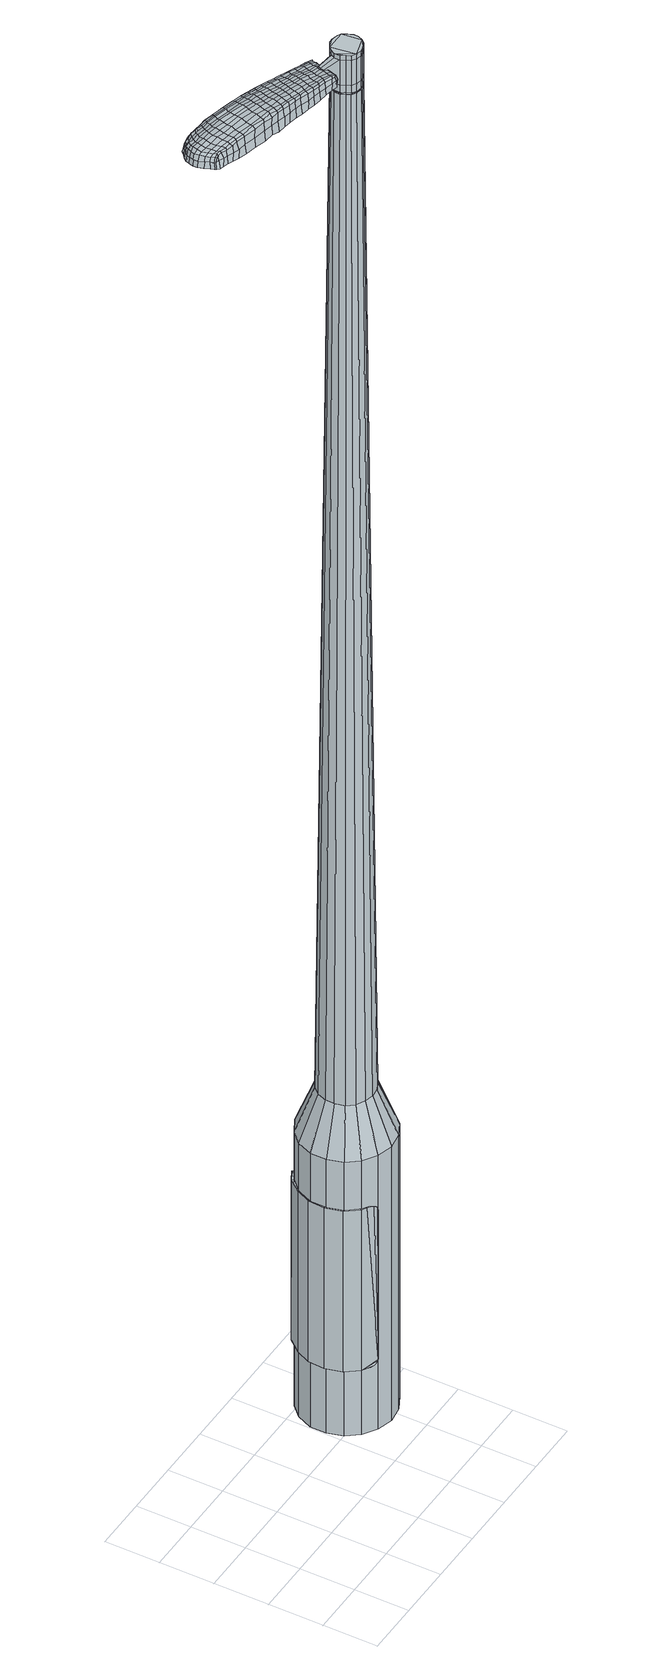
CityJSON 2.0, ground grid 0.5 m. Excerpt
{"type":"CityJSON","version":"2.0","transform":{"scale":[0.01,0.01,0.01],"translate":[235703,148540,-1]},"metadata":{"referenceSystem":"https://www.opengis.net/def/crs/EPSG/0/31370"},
"CityObjects":{
"object1":{"type":"GenericCityObject","attributes":{"cluster":136,"mean_distance_to_centroid":0.186,"new_centroid_x":235704.96,"new_centroid_y":148541.21,"mean_distance_to_camera":4.28,"H1":6399.83,"H2":6325.28,"Z_final":111.71,"cluster2":-1,"proj_x":235705.84,"proj_y":148537.34,"id_line":62573,"bearing_l":77.19,"distance":3.97,"orientation":"left","G_obj":167.19},"geometry":[{"type":"MultiSurface","lod":"2","boundaries":[[[0,1,2,3]],[[1,4,5,2]],[[4,6,7,5]],[[6,8,9,7]],[[8,10,11,9]],[[10,12,13,11]],[[12,14,15,13]],[[14,16,17,15]],[[16,18,19,17]],[[18,20,21,19]],[[20,22,23,21]],[[22,24,25,23]],[[24,26,27,25]],[[26,28,29,27]],[[28,30,31,29]],[[30,32,33,31]],[[32,34,35,33]],[[34,0,3,35]],[[36,37,38,39]],[[38,40,41,42]],[[41,43,42]],[[42,44,45,46]],[[45,47,46]],[[46,48,49,50]],[[49,51,50]],[[42,46,50,38]],[[50,52,39,38]],[[53,36,39]],[[2,5,7,35]],[[7,9,11,15]],[[11,13,15]],[[15,17,19,23]],[[19,21,23]],[[23,25,27,31]],[[27,29,31]],[[15,23,31,7]],[[31,33,35,7]],[[3,2,35]],[[1,0,54,55]],[[0,34,56,54]],[[34,32,57,56]],[[32,30,58,57]],[[30,28,59,58]],[[28,26,60,59]],[[26,24,61,60]],[[24,22,62,61]],[[22,20,63,62]],[[20,18,64,63]],[[18,16,65,64]],[[16,14,66,65]],[[14,12,67,66]],[[12,10,68,67]],[[10,8,69,68]],[[8,6,70,69]],[[6,4,71,70]],[[4,1,55,71]],[[55,54,72,73]],[[54,56,74,72]],[[56,57,75,74]],[[57,58,76,75]],[[58,59,77,76]],[[59,60,78,77]],[[60,61,79,78]],[[61,62,80,79]],[[62,63,81,80]],[[63,64,82,81]],[[64,65,83,82]],[[65,66,84,83]],[[66,67,85,84]],[[67,68,86,85]],[[68,69,87,86]],[[69,70,88,87]],[[70,71,89,88]],[[71,55,73,89]],[[90,91,92,93]],[[94,95,91,90]],[[75,96,95,94]],[[97,98,96,75]],[[99,100,98,97]],[[101,102,100,99]],[[79,103,102,101]],[[104,105,103,79]],[[106,107,105,104]],[[108,109,107,106]],[[110,111,109,108]],[[84,112,111,110]],[[113,114,112,84]],[[115,116,114,113]],[[87,117,116,115]],[[118,119,117,87]],[[120,121,119,118]],[[93,92,121,120]],[[122,123,124,125]],[[126,122,125,127]],[[128,126,127,129]],[[130,128,129,131]],[[132,130,131,133]],[[134,132,133,135]],[[136,134,135,137]],[[138,136,137,139]],[[140,138,139,141]],[[142,140,141,143]],[[144,142,143,145]],[[146,144,145,147]],[[148,146,147,149]],[[150,148,149,151]],[[152,150,151,153]],[[154,152,153,155]],[[73,72,90,93]],[[72,74,94,90]],[[74,75,94]],[[76,97,75]],[[76,77,99,97]],[[77,78,101,99]],[[78,79,101]],[[80,104,79]],[[80,81,106,104]],[[81,82,108,106]],[[82,83,110,108]],[[83,84,110]],[[85,113,84]],[[85,86,115,113]],[[86,87,115]],[[88,118,87]],[[88,89,120,118]],[[89,73,93,120]],[[156,157,92,91]],[[157,158,121,92]],[[158,159,119,121]],[[159,117,119]],[[160,116,117]],[[160,161,114,116]],[[161,112,114]],[[162,111,112]],[[162,163,109,111]],[[163,164,107,109]],[[164,165,105,107]],[[165,103,105]],[[166,102,103]],[[166,167,100,102]],[[167,168,98,100]],[[168,96,98]],[[169,95,96]],[[169,156,91,95]],[[39,52,154,170]],[[157,156,171,155]],[[53,39,170,123]],[[156,169,124,171]],[[36,53,123,122]],[[169,96,125,124]],[[37,36,122,126]],[[96,168,127,125]],[[38,37,126,128]],[[168,167,129,127]],[[40,38,128,130]],[[167,166,131,129]],[[41,40,130,132]],[[166,103,133,131]],[[43,41,132,134]],[[103,165,135,133]],[[42,43,134,136]],[[165,164,137,135]],[[44,42,136,138]],[[164,163,139,137]],[[45,44,138,140]],[[163,162,141,139]],[[47,45,140,142]],[[162,112,143,141]],[[46,47,142,144]],[[112,161,145,143]],[[48,46,144,146]],[[161,160,147,145]],[[49,48,146,148]],[[160,117,149,147]],[[51,49,148,150]],[[117,159,151,149]],[[50,51,150,152]],[[159,158,153,151]],[[52,50,152,154]],[[158,157,155,153]],[[154,155,172,173]],[[155,171,174,172]],[[171,124,175,174]],[[124,123,176,175]],[[123,170,177,176]],[[170,154,173,177]],[[178,179,180,181]],[[182,178,181,183]],[[178,182,184,185]],[[179,178,185,186]],[[187,188,189,190]],[[191,187,190,192]],[[187,191,193,194]],[[188,187,194,195]],[[196,197,198,199]],[[200,196,199,201]],[[196,200,202,203]],[[197,196,203,204]],[[205,206,207,208]],[[209,205,208,210]],[[205,209,211,212]],[[206,205,212,213]],[[214,215,216,217]],[[218,214,217,219]],[[214,218,220,221]],[[215,214,221,222]],[[223,224,225,226]],[[227,223,226,228]],[[223,227,229,230]],[[224,223,230,231]],[[232,233,234,235]],[[224,232,235,225]],[[232,224,231,236]],[[233,232,236,237]],[[238,239,240,241]],[[233,238,241,234]],[[238,233,237,242]],[[239,238,242,243]],[[244,182,183,245]],[[239,244,245,240]],[[244,239,243,246]],[[182,244,246,184]],[[247,248,249,250]],[[251,247,250,252]],[[247,251,253,254]],[[248,247,254,255]],[[256,257,258,259]],[[248,256,259,249]],[[256,248,255,260]],[[257,256,260,261]],[[262,263,264,265]],[[257,262,265,258]],[[262,257,261,266]],[[263,262,266,267]],[[268,269,270,271]],[[263,268,271,264]],[[268,263,267,272]],[[269,268,272,273]],[[274,179,186,275]],[[269,274,275,270]],[[274,269,273,276]],[[179,274,276,180]],[[277,278,279,280]],[[281,277,280,282]],[[277,281,283,284]],[[278,277,284,285]],[[286,287,288,289]],[[278,286,289,279]],[[286,278,285,290]],[[287,286,290,291]],[[292,293,294,295]],[[287,292,295,288]],[[292,287,291,296]],[[293,292,296,297]],[[298,191,192,299]],[[293,298,299,294]],[[298,293,297,300]],[[191,298,300,193]],[[301,302,303,304]],[[305,301,304,306]],[[301,305,307,308]],[[302,301,308,309]],[[310,311,312,313]],[[302,310,313,303]],[[310,302,309,314]],[[311,310,314,315]],[[316,317,318,319]],[[311,316,319,312]],[[316,311,315,320]],[[317,316,320,321]],[[322,323,324,325]],[[317,322,325,318]],[[322,317,321,326]],[[323,322,326,327]],[[328,188,195,329]],[[323,328,329,324]],[[328,323,327,330]],[[188,328,330,189]],[[331,217,216,332]],[[333,331,332,334]],[[331,333,335,336]],[[217,331,336,219]],[[337,333,334,338]],[[339,337,338,340]],[[337,339,341,342]],[[333,337,342,335]],[[343,339,340,344]],[[345,343,344,346]],[[343,345,347,348]],[[339,343,348,341]],[[349,345,346,350]],[[351,349,350,352]],[[349,351,353,354]],[[345,349,354,347]],[[355,351,352,356]],[[206,355,356,207]],[[355,206,213,357]],[[351,355,357,353]],[[358,359,204,203]],[[360,358,203,202]],[[358,360,361,362]],[[359,358,362,363]],[[364,365,363,362]],[[366,364,362,361]],[[364,366,367,368]],[[365,364,368,369]],[[370,371,369,368]],[[372,370,368,367]],[[370,372,373,374]],[[371,370,374,375]],[[376,377,375,374]],[[378,376,374,373]],[[376,378,211,209]],[[377,376,209,210]],[[379,380,381,382]],[[281,379,382,283]],[[379,281,282,383]],[[380,379,383,384]],[[385,200,201,386]],[[380,385,386,381]],[[385,380,384,387]],[[200,385,387,202]],[[388,389,390,391]],[[227,388,391,229]],[[388,227,228,392]],[[389,388,392,393]],[[394,395,396,397]],[[389,394,397,390]],[[394,389,393,398]],[[395,394,398,399]],[[400,197,204,401]],[[395,400,401,396]],[[400,395,399,402]],[[197,400,402,198]],[[403,404,405,406]],[[185,403,406,186]],[[403,185,184,407]],[[404,403,407,408]],[[409,410,411,412]],[[404,409,412,405]],[[409,404,408,413]],[[410,409,413,414]],[[415,208,207,416]],[[410,415,416,411]],[[415,410,414,417]],[[208,415,417,210]],[[418,419,420,421]],[[190,418,421,192]],[[418,190,189,422]],[[419,418,422,423]],[[424,212,211,425]],[[419,424,425,420]],[[424,419,423,426]],[[212,424,426,213]],[[427,428,429,430]],[[305,427,430,307]],[[427,305,306,431]],[[428,427,431,432]],[[433,218,219,434]],[[428,433,434,429]],[[433,428,432,435]],[[218,433,435,220]],[[436,437,438,439]],[[251,436,439,253]],[[436,251,252,440]],[[437,436,440,441]],[[442,443,444,445]],[[437,442,445,438]],[[442,437,441,446]],[[443,442,446,447]],[[448,215,222,449]],[[443,448,449,444]],[[448,443,447,450]],[[215,448,450,216]],[[451,452,441,440]],[[250,451,440,252]],[[451,250,249,453]],[[452,451,453,454]],[[455,456,447,446]],[[452,455,446,441]],[[455,452,454,457]],[[456,455,457,458]],[[459,332,216,450]],[[456,459,450,447]],[[459,456,458,460]],[[332,459,460,334]],[[461,462,463,464]],[[308,461,464,309]],[[461,308,307,430]],[[462,461,430,429]],[[465,336,335,466]],[[462,465,466,463]],[[465,462,429,434]],[[336,465,434,219]],[[467,468,454,453]],[[259,467,453,249]],[[467,259,258,469]],[[468,467,469,470]],[[471,472,458,457]],[[468,471,457,454]],[[471,468,470,473]],[[472,471,473,474]],[[475,338,334,460]],[[472,475,460,458]],[[475,472,474,476]],[[338,475,476,340]],[[477,478,479,480]],[[314,477,480,315]],[[477,314,309,464]],[[478,477,464,463]],[[481,342,341,482]],[[478,481,482,479]],[[481,478,463,466]],[[342,481,466,335]],[[483,484,470,469]],[[265,483,469,258]],[[483,265,264,485]],[[484,483,485,486]],[[487,488,474,473]],[[484,487,473,470]],[[487,484,486,489]],[[488,487,489,490]],[[491,344,340,476]],[[488,491,476,474]],[[491,488,490,492]],[[344,491,492,346]],[[493,494,495,496]],[[320,493,496,321]],[[493,320,315,480]],[[494,493,480,479]],[[497,348,347,498]],[[494,497,498,495]],[[497,494,479,482]],[[348,497,482,341]],[[499,500,486,485]],[[271,499,485,264]],[[499,271,270,501]],[[500,499,501,502]],[[503,504,490,489]],[[500,503,489,486]],[[503,500,502,505]],[[504,503,505,506]],[[507,350,346,492]],[[504,507,492,490]],[[507,504,506,508]],[[350,507,508,352]],[[509,510,511,512]],[[326,509,512,327]],[[509,326,321,496]],[[510,509,496,495]],[[513,354,353,514]],[[510,513,514,511]],[[513,510,495,498]],[[354,513,498,347]],[[515,516,502,501]],[[275,515,501,270]],[[515,275,186,406]],[[516,515,406,405]],[[517,518,506,505]],[[516,517,505,502]],[[517,516,405,412]],[[518,517,412,411]],[[519,356,352,508]],[[518,519,508,506]],[[519,518,411,416]],[[356,519,416,207]],[[520,521,423,422]],[[330,520,422,189]],[[520,330,327,512]],[[521,520,512,511]],[[522,357,213,426]],[[521,522,426,423]],[[522,521,511,514]],[[357,522,514,353]],[[523,524,384,383]],[[280,523,383,282]],[[523,280,279,525]],[[524,523,525,526]],[[527,360,202,387]],[[524,527,387,384]],[[527,524,526,528]],[[360,527,528,361]],[[529,530,531,532]],[[230,529,532,231]],[[529,230,229,391]],[[530,529,391,390]],[[533,534,535,536]],[[530,533,536,531]],[[533,530,390,397]],[[534,533,397,396]],[[537,359,363,538]],[[534,537,538,535]],[[537,534,396,401]],[[359,537,401,204]],[[539,540,526,525]],[[289,539,525,279]],[[539,289,288,541]],[[540,539,541,542]],[[543,366,361,528]],[[540,543,528,526]],[[543,540,542,544]],[[366,543,544,367]],[[545,546,547,548]],[[236,545,548,237]],[[545,236,231,532]],[[546,545,532,531]],[[549,550,551,552]],[[546,549,552,547]],[[549,546,531,536]],[[550,549,536,535]],[[553,365,369,554]],[[550,553,554,551]],[[553,550,535,538]],[[365,553,538,363]],[[555,556,542,541]],[[295,555,541,288]],[[555,295,294,557]],[[556,555,557,558]],[[559,372,367,544]],[[556,559,544,542]],[[559,556,558,560]],[[372,559,560,373]],[[561,562,563,564]],[[242,561,564,243]],[[561,242,237,548]],[[562,561,548,547]],[[565,566,567,568]],[[562,565,568,563]],[[565,562,547,552]],[[566,565,552,551]],[[569,371,375,570]],[[566,569,570,567]],[[569,566,551,554]],[[371,569,554,369]],[[571,572,558,557]],[[299,571,557,294]],[[571,299,192,421]],[[572,571,421,420]],[[573,378,373,560]],[[572,573,560,558]],[[573,572,420,425]],[[378,573,425,211]],[[574,575,408,407]],[[246,574,407,184]],[[574,246,243,564]],[[575,574,564,563]],[[576,577,414,413]],[[575,576,413,408]],[[576,575,563,568]],[[577,576,568,567]],[[578,377,210,417]],[[577,578,417,414]],[[578,577,567,570]],[[377,578,570,375]],[[579,580,581,582]],[[582,581,583,584]],[[585,583,581,586]],[[586,581,580,587]],[[588,589,590,591]],[[591,590,592,593]],[[594,592,590,595]],[[595,590,589,596]],[[597,598,599,600]],[[600,599,601,602]],[[603,601,599,604]],[[604,599,598,605]],[[606,607,608,609]],[[609,608,610,611]],[[612,610,608,613]],[[613,608,607,614]],[[615,616,617,618]],[[618,617,619,620]],[[621,619,617,622]],[[622,617,616,623]],[[624,625,626,627]],[[627,626,628,629]],[[630,628,626,631]],[[631,626,625,632]],[[633,634,635,636]],[[636,635,625,624]],[[632,625,635,637]],[[637,635,634,638]],[[639,640,641,642]],[[642,641,634,633]],[[638,634,641,643]],[[643,641,640,644]],[[584,583,645,646]],[[646,645,640,639]],[[644,640,645,647]],[[647,645,583,585]],[[648,649,650,651]],[[651,650,652,653]],[[654,652,650,655]],[[655,650,649,656]],[[657,658,659,660]],[[660,659,649,648]],[[656,649,659,661]],[[661,659,658,662]],[[663,664,665,666]],[[666,665,658,657]],[[662,658,665,667]],[[667,665,664,668]],[[669,670,671,672]],[[672,671,664,663]],[[668,664,671,673]],[[673,671,670,674]],[[587,580,675,676]],[[676,675,670,669]],[[674,670,675,677]],[[677,675,580,579]],[[678,679,680,681]],[[681,680,682,683]],[[684,682,680,685]],[[685,680,679,686]],[[687,688,689,690]],[[690,689,679,678]],[[686,679,689,691]],[[691,689,688,692]],[[693,694,695,696]],[[696,695,688,687]],[[692,688,695,697]],[[697,695,694,698]],[[593,592,699,700]],[[700,699,694,693]],[[698,694,699,701]],[[701,699,592,594]],[[702,703,704,705]],[[705,704,706,707]],[[708,706,704,709]],[[709,704,703,710]],[[711,712,713,714]],[[714,713,703,702]],[[710,703,713,715]],[[715,713,712,716]],[[717,718,719,720]],[[720,719,712,711]],[[716,712,719,721]],[[721,719,718,722]],[[723,724,725,726]],[[726,725,718,717]],[[722,718,725,727]],[[727,725,724,728]],[[596,589,729,730]],[[730,729,724,723]],[[728,724,729,731]],[[731,729,589,588]],[[615,618,732,733]],[[733,732,734,735]],[[736,734,732,737]],[[737,732,618,620]],[[735,734,738,739]],[[739,738,740,741]],[[742,740,738,743]],[[743,738,734,736]],[[741,740,744,745]],[[745,744,746,747]],[[748,746,744,749]],[[749,744,740,742]],[[747,746,750,751]],[[751,750,752,753]],[[754,752,750,755]],[[755,750,746,748]],[[753,752,756,757]],[[757,756,607,606]],[[614,607,756,758]],[[758,756,752,754]],[[605,759,760,604]],[[604,760,761,603]],[[762,761,760,763]],[[763,760,759,764]],[[764,765,766,763]],[[763,766,767,762]],[[768,767,766,769]],[[769,766,765,770]],[[770,771,772,769]],[[769,772,773,768]],[[774,773,772,775]],[[775,772,771,776]],[[776,777,778,775]],[[775,778,779,774]],[[612,779,778,610]],[[610,778,777,611]],[[780,781,782,783]],[[783,782,682,684]],[[683,682,782,784]],[[784,782,781,785]],[[602,601,786,787]],[[787,786,781,780]],[[785,781,786,788]],[[788,786,601,603]],[[789,790,791,792]],[[792,791,628,630]],[[629,628,791,793]],[[793,791,790,794]],[[795,796,797,798]],[[798,797,790,789]],[[794,790,797,799]],[[799,797,796,800]],[[605,598,801,802]],[[802,801,796,795]],[[800,796,801,803]],[[803,801,598,597]],[[804,805,806,807]],[[807,806,586,587]],[[585,586,806,808]],[[808,806,805,809]],[[810,811,812,813]],[[813,812,805,804]],[[809,805,812,814]],[[814,812,811,815]],[[606,609,816,817]],[[817,816,811,810]],[[815,811,816,818]],[[818,816,609,611]],[[819,820,821,822]],[[822,821,591,593]],[[588,591,821,823]],[[823,821,820,824]],[[612,613,825,826]],[[826,825,820,819]],[[824,820,825,827]],[[827,825,613,614]],[[828,829,706,830]],[[830,706,708]],[[707,706,829,831]],[[620,619,832,833]],[[833,832,829,828]],[[831,829,832,834]],[[834,832,619,621]],[[835,836,837,838]],[[838,837,652,654]],[[653,652,837,839]],[[839,837,836,840]],[[841,842,843,844]],[[844,843,836,835]],[[840,836,843,845]],[[845,843,842,846]],[[623,616,847,848]],[[848,847,842,841]],[[846,842,847,849]],[[849,847,616,615]],[[840,850,851,839]],[[839,851,651,653]],[[648,651,851,852]],[[852,851,850,853]],[[846,854,855,845]],[[845,855,850,840]],[[853,850,855,856]],[[856,855,854,857]],[[615,733,858,849]],[[849,858,854,846]],[[857,854,858,859]],[[859,858,733,735]],[[860,861,862,863]],[[863,862,709,710]],[[708,709,862,830]],[[830,862,861,828]],[[736,737,864,865]],[[865,864,861,860]],[[828,861,864,833]],[[833,864,737,620]],[[853,866,852]],[[852,866,660,648]],[[657,660,866,867]],[[857,868,869,856]],[[856,869,866,853]],[[867,866,869,870]],[[870,869,868,871]],[[735,739,872,859]],[[859,872,868,857]],[[871,868,872,873]],[[873,872,739,741]],[[874,875,876,877]],[[877,876,715,716]],[[710,715,876,863]],[[863,876,875,860]],[[742,743,878,879]],[[879,878,875,874]],[[860,875,878,865]],[[865,878,743,736]],[[867,880,666,657]],[[663,666,880,881]],[[881,880,882]],[[871,883,884,870]],[[870,884,880,867]],[[882,880,884,885]],[[885,884,883,886]],[[741,745,887,873]],[[873,887,883,871]],[[886,883,887,888]],[[888,887,745,747]],[[889,890,891,892]],[[892,891,721,722]],[[716,721,891,877]],[[877,891,890,874]],[[748,749,893,894]],[[894,893,890,889]],[[874,890,893,879]],[[879,893,749,742]],[[882,895,896,881]],[[881,896,672,663]],[[669,672,896,897]],[[897,896,895,898]],[[886,899,900,885]],[[885,900,895,882]],[[898,895,900,901]],[[901,900,899,902]],[[747,751,903,888]],[[888,903,899,886]],[[902,899,903,904]],[[904,903,751,753]],[[905,906,907,908]],[[908,907,727,728]],[[722,727,907,892]],[[892,907,906,889]],[[754,755,909,910]],[[910,909,906,905]],[[889,906,909,894]],[[894,909,755,748]],[[898,911,912,897]],[[897,912,676,669]],[[587,676,912,807]],[[807,912,911,804]],[[902,913,914,901]],[[901,914,911,898]],[[804,911,914,813]],[[813,914,913,810]],[[753,757,915,904]],[[904,915,913,902]],[[810,913,915,817]],[[817,915,757,606]],[[824,916,917,823]],[[823,917,731,588]],[[728,731,917,908]],[[908,917,916,905]],[[614,758,918,827]],[[827,918,916,824]],[[905,916,918,910]],[[910,918,758,754]],[[785,919,920,784]],[[784,920,681,683]],[[678,681,920,921]],[[921,920,919,922]],[[603,761,923,788]],[[788,923,919,785]],[[922,919,923,924]],[[924,923,761,762]],[[925,926,927,928]],[[928,927,631,632]],[[630,631,927,792]],[[792,927,926,789]],[[929,930,931,932]],[[932,931,926,925]],[[789,926,931,798]],[[798,931,930,795]],[[764,759,933,934]],[[934,933,930,929]],[[795,930,933,802]],[[802,933,759,605]],[[922,935,936,921]],[[921,936,690,678]],[[687,690,936,937]],[[937,936,935,938]],[[762,767,939,924]],[[924,939,935,922]],[[938,935,939,940]],[[940,939,767,768]],[[941,942,943,944]],[[944,943,637,638]],[[632,637,943,928]],[[928,943,942,925]],[[945,946,947,948]],[[948,947,942,941]],[[925,942,947,932]],[[932,947,946,929]],[[770,765,949,950]],[[950,949,946,945]],[[929,946,949,934]],[[934,949,765,764]],[[938,951,952,937]],[[937,952,696,687]],[[693,696,952,953]],[[953,952,951,954]],[[768,773,955,940]],[[940,955,951,938]],[[954,951,955,956]],[[956,955,773,774]],[[957,958,959,960]],[[960,959,643,644]],[[638,643,959,944]],[[944,959,958,941]],[[961,962,963,964]],[[964,963,958,957]],[[941,958,963,948]],[[948,963,962,945]],[[776,771,965,966]],[[966,965,962,961]],[[945,962,965,950]],[[950,965,771,770]],[[954,967,968,953]],[[953,968,700,693]],[[593,700,968,822]],[[822,968,967,819]],[[774,779,969,956]],[[956,969,967,954]],[[819,967,969,826]],[[826,969,779,612]],[[809,970,971,808]],[[808,971,647,585]],[[644,647,971,960]],[[960,971,970,957]],[[815,972,973,814]],[[814,973,970,809]],[[957,970,973,964]],[[964,973,972,961]],[[611,777,974,818]],[[818,974,972,815]],[[961,972,974,966]],[[966,974,777,776]],[[579,582,181,180]],[[582,584,183,181]],[[594,595,194,193]],[[595,596,195,194]],[[597,600,199,198]],[[600,602,201,199]],[[621,622,221,220]],[[622,623,222,221]],[[624,627,226,225]],[[627,629,228,226]],[[633,636,235,234]],[[636,624,225,235]],[[639,642,241,240]],[[642,633,234,241]],[[584,646,245,183]],[[646,639,240,245]],[[654,655,254,253]],[[655,656,255,254]],[[656,661,260,255]],[[661,662,261,260]],[[662,667,266,261]],[[667,668,267,266]],[[668,673,272,267]],[[673,674,273,272]],[[674,677,276,273]],[[677,579,180,276]],[[684,685,284,283]],[[685,686,285,284]],[[686,691,290,285]],[[691,692,291,290]],[[692,697,296,291]],[[697,698,297,296]],[[698,701,300,297]],[[701,594,193,300]],[[702,705,304,303]],[[705,707,306,304]],[[711,714,313,312]],[[714,702,303,313]],[[717,720,319,318]],[[720,711,312,319]],[[723,726,325,324]],[[726,717,318,325]],[[596,730,329,195]],[[730,723,324,329]],[[780,783,382,381]],[[783,684,283,382]],[[602,787,386,201]],[[787,780,381,386]],[[629,793,392,228]],[[793,794,393,392]],[[794,799,398,393]],[[799,800,399,398]],[[800,803,402,399]],[[803,597,198,402]],[[707,431,306]],[[707,831,432,431]],[[831,834,435,432]],[[834,621,220,435]],[[835,838,439,438]],[[838,654,253,439]],[[841,844,445,444]],[[844,835,438,445]],[[623,848,449,222]],[[848,841,444,449]],[[975,976,977,978]],[[979,980,978,977]],[[981,982,983,984]],[[985,986,987,988]],[[976,989,990,977]],[[991,979,977,990]],[[992,981,984,993]],[[994,995,986,985]],[[989,996,997,990]],[[997,998,991,990]],[[999,992,993,1000]],[[1001,995,994,1002]],[[996,1003,1004,997]],[[1004,1005,998,997]],[[1006,999,1000,1007]],[[1008,1001,1002,1009]],[[1010,1011,1012,1013]],[[1014,1015,1011,1010]],[[1014,1016,1017,1015]],[[1016,1018,1019,1017]],[[1020,1021,1022,1023]],[[1024,1025,1021,1020]],[[1026,1027,1025,1024]],[[1028,1029,1027,1026]],[[1023,1012,1011,1020]],[[1020,1011,1015,1024]],[[1015,1017,1026,1024]],[[1017,1019,1028,1026]],[[984,983,980,979]],[[993,984,979,991]],[[998,1000,993,991]],[[1005,1007,1000,998]],[[985,988,982,981]],[[994,985,981,992]],[[1002,994,992,999]],[[1009,1002,999,1006]],[[986,1010,1013,987]],[[995,1014,1010,986]],[[1016,1014,995,1001]],[[1018,1016,1001,1008]],[[1030,1031,1032,1033]],[[1032,1034,1035,1036]],[[1032,1036,1037,1038]],[[1032,1038,1033]],[[1039,1030,1033,1040]],[[1041,1040,1033,1042]],[[1043,1042,1033]],[[1044,1032,1031,1045]],[[1046,1044,1045,1047]],[[1048,1046,1047,1049]],[[1050,1048,1049,1051]],[[1052,1050,1051,1053]],[[1053,1054,1055,1056]],[[1053,1056,1057,1058]],[[1053,1058,1059,1060]],[[1059,1061,1062,1063]],[[1059,1063,1064,1065]],[[1059,1065,1060]],[[1053,1060,1052]],[[1066,1067,1031,1030]],[[1068,1069,1034,1032]],[[1070,1071,1043,1033]],[[1067,1072,1045,1031]],[[1073,1068,1032,1044]],[[1072,1074,1047,1045]],[[1075,1073,1044,1046]],[[1074,1076,1049,1047]],[[1077,1075,1046,1048]],[[1076,1078,1051,1049]],[[1079,1077,1048,1050]],[[1078,1080,1053,1051]],[[1081,1079,1050,1052]],[[1080,1082,1054,1053]],[[1083,1084,1061,1059]],[[1085,1081,1052,1060]],[[1055,1054,1082,1086]],[[1056,1055,1086,1087]],[[1057,1056,1087,1088]],[[1058,1057,1088,1089]],[[1059,1058,1089,1083]],[[1090,1066,1030,1039]],[[1091,1090,1039,1040]],[[1092,1091,1040,1041]],[[1093,1092,1041,1042]],[[1071,1093,1042,1043]],[[1035,1034,1069,1094]],[[1062,1061,1084,1095]],[[1036,1035,1094,1096]],[[1037,1036,1096,1097]],[[1038,1037,1097,1098]],[[1033,1038,1098,1070]],[[1063,1062,1095,1099]],[[1064,1063,1099,1100]],[[1065,1064,1100,1101]],[[1060,1065,1101,1085]]]}]}
},
"vertices":[
[152,129,384],[158,143,384],[158,143,96],[152,129,96],[168,153,384],[168,153,96],[181,160,384],[181,160,96],[196,162,384],[196,162,96],[210,159,384],[210,159,96],[222,151,384],[222,151,96],[231,139,384],[231,139,96],[235,125,384],[235,125,96],[235,110,384],[235,110,96],[229,97,384],[229,97,96],[219,86,384],[219,86,96],[206,79,384],[206,79,96],[191,77,384],[191,77,96],[177,81,384],[177,81,96],[165,89,384],[165,89,96],[156,100,384],[156,100,96],[152,114,384],[152,114,96],[182,114,1524],[184,110,1524],[188,107,1524],[180,123,1524],[193,106,1524],[197,107,1524],[205,112,1524],[202,109,1524],[207,117,1524],[207,121,1524],[203,130,1524],[205,126,1524],[199,132,1524],[194,133,1524],[185,130,1524],[190,133,1524],[182,127,1524],[180,118,1524],[169,125,429],[172,133,429],[169,117,429],[171,108,429],[176,101,429],[184,97,429],[192,95,429],[201,96,429],[209,100,429],[215,106,429],[218,114,429],[218,123,429],[216,131,429],[211,138,429],[203,143,429],[195,145,429],[186,144,429],[178,140,429],[180,123,1483],[182,127,1483],[180,118,1483],[182,114,1483],[184,110,1483],[188,107,1483],[193,106,1483],[197,107,1483],[202,109,1483],[205,112,1483],[207,117,1483],[207,121,1483],[205,126,1483],[203,130,1483],[199,132,1483],[194,133,1483],[190,133,1483],[185,130,1483],[181,123,1483],[181,123,1485],[183,127,1485],[183,127,1483],[181,118,1483],[181,118,1485],[182,114,1485],[185,110,1483],[185,110,1485],[189,108,1483],[189,108,1485],[193,107,1483],[193,107,1485],[197,107,1485],[201,110,1483],[201,110,1485],[204,113,1483],[204,113,1485],[206,117,1483],[206,117,1485],[206,121,1483],[206,121,1485],[205,126,1485],[202,129,1483],[202,129,1485],[198,132,1483],[198,132,1485],[194,133,1485],[190,132,1483],[190,132,1485],[186,130,1483],[186,130,1485],[182,114,1519],[180,118,1519],[180,118,1493],[182,114,1493],[184,110,1519],[184,110,1493],[188,107,1519],[188,107,1493],[193,106,1519],[193,106,1493],[197,107,1519],[197,107,1493],[202,109,1519],[202,109,1493],[205,112,1519],[205,112,1493],[207,117,1519],[207,117,1493],[207,121,1519],[207,121,1493],[205,126,1519],[205,126,1493],[203,130,1519],[203,130,1493],[199,132,1519],[199,132,1493],[194,133,1519],[194,133,1493],[190,133,1519],[190,133,1493],[185,130,1519],[185,130,1493],[182,127,1519],[182,127,1493],[180,123,1485],[182,127,1485],[185,130,1485],[190,133,1485],[199,132,1485],[203,130,1485],[207,121,1485],[207,117,1485],[205,112,1485],[202,109,1485],[193,106,1485],[188,107,1485],[184,110,1485],[180,118,1485],[180,123,1519],[180,123,1493],[163,130,1513],[163,130,1518],[162,127,1513],[161,124,1513],[161,124,1518],[162,127,1518],[94,162,1519],[101,160,1518],[100,162,1509],[93,164,1510],[86,165,1519],[85,166,1510],[87,163,1526],[95,161,1525],[102,159,1525],[85,125,1519],[92,124,1518],[94,125,1525],[87,126,1525],[77,127,1519],[78,128,1526],[75,125,1510],[84,124,1510],[91,122,1509],[18,158,1519],[19,162,1519],[18,162,1513],[17,158,1513],[18,154,1519],[17,154,1513],[20,154,1524],[19,158,1524],[20,161,1524],[90,142,1530],[97,140,1529],[98,143,1529],[91,145,1530],[81,144,1531],[82,147,1531],[80,140,1530],[89,138,1530],[96,137,1529],[169,124,1512],[169,127,1512],[168,127,1517],[168,125,1517],[168,121,1512],[167,122,1517],[167,121,1506],[168,124,1506],[169,127,1506],[36,174,1519],[40,174,1519],[39,175,1512],[36,176,1512],[34,174,1518],[33,176,1512],[34,173,1522],[36,173,1523],[40,173,1524],[44,173,1519],[50,172,1519],[49,174,1512],[44,175,1512],[44,172,1524],[50,171,1525],[56,171,1519],[63,170,1519],[63,172,1511],[55,173,1511],[56,170,1526],[64,168,1526],[75,167,1519],[74,169,1510],[75,166,1526],[165,142,1513],[158,144,1513],[158,143,1518],[166,141,1517],[171,140,1512],[169,140,1516],[170,141,1506],[165,143,1507],[157,145,1507],[151,146,1514],[144,148,1515],[144,147,1520],[151,145,1519],[150,148,1507],[143,150,1507],[136,150,1515],[129,152,1516],[130,151,1522],[137,149,1521],[136,152,1508],[128,154,1508],[122,155,1517],[115,157,1517],[116,155,1524],[123,153,1523],[121,156,1508],[114,158,1509],[108,159,1518],[109,157,1524],[107,160,1509],[27,140,1519],[31,138,1519],[31,140,1524],[28,141,1523],[25,141,1518],[26,141,1522],[24,140,1512],[26,138,1512],[29,137,1512],[35,137,1519],[41,135,1519],[42,136,1525],[36,138,1524],[34,136,1512],[39,134,1512],[47,133,1519],[54,132,1519],[55,133,1526],[47,135,1526],[45,132,1511],[53,130,1511],[65,129,1519],[67,130,1526],[64,128,1510],[158,112,1513],[151,114,1513],[150,113,1507],[157,112,1507],[164,112,1512],[163,111,1506],[163,113,1516],[159,113,1517],[152,115,1518],[143,115,1514],[136,116,1515],[135,115,1507],[142,114,1507],[144,116,1519],[137,117,1520],[129,117,1515],[121,119,1516],[120,117,1508],[127,116,1508],[130,118,1521],[122,120,1522],[114,120,1517],[107,121,1517],[105,120,1509],[113,119,1508],[115,121,1523],[108,122,1524],[100,122,1518],[98,121,1509],[101,124,1524],[162,126,1519],[163,128,1519],[155,127,1520],[156,130,1520],[154,124,1520],[162,123,1519],[148,129,1522],[148,132,1522],[141,131,1523],[141,133,1523],[140,128,1523],[147,126,1521],[133,132,1524],[134,135,1524],[126,134,1525],[127,137,1525],[125,131,1525],[133,129,1524],[119,135,1526],[120,138,1526],[112,137,1527],[112,140,1527],[111,134,1527],[118,132,1526],[104,139,1528],[105,142,1528],[104,135,1528],[22,157,1527],[23,161,1527],[22,153,1526],[27,152,1527],[27,156,1528],[28,160,1528],[33,155,1529],[34,158,1529],[33,151,1528],[40,149,1530],[40,153,1530],[41,157,1530],[47,151,1531],[48,155,1531],[47,147,1530],[56,145,1531],[56,149,1531],[57,153,1531],[69,147,1531],[69,150,1531],[68,143,1531],[23,142,1518],[22,145,1519],[21,144,1513],[22,141,1513],[25,142,1523],[23,145,1523],[20,149,1519],[19,149,1513],[21,149,1524],[31,174,1518],[29,173,1518],[30,172,1523],[33,173,1523],[31,175,1513],[28,174,1513],[26,171,1519],[23,168,1519],[24,168,1524],[27,170,1523],[25,171,1513],[22,169,1513],[20,165,1519],[22,165,1524],[19,165,1513],[95,159,1528],[94,157,1528],[101,155,1528],[102,157,1527],[86,161,1528],[86,159,1529],[93,155,1529],[92,151,1530],[100,150,1529],[100,153,1528],[85,157,1529],[84,154,1530],[92,148,1530],[99,147,1529],[83,150,1531],[87,128,1528],[88,130,1529],[79,132,1529],[79,129,1528],[94,126,1527],[95,129,1528],[88,134,1529],[80,136,1530],[96,132,1528],[166,112,1512],[167,114,1512],[165,115,1517],[165,113,1517],[165,112,1506],[166,114,1506],[167,118,1512],[166,118,1517],[166,117,1506],[172,138,1512],[172,137,1512],[171,138,1506],[172,140,1506],[171,138,1517],[170,137,1517],[171,135,1512],[171,132,1512],[170,133,1506],[171,135,1506],[170,134,1517],[169,132,1517],[170,129,1512],[169,130,1506],[169,129,1517],[166,139,1519],[165,138,1519],[158,141,1520],[158,140,1520],[165,136,1519],[164,133,1519],[158,138,1520],[157,135,1520],[164,131,1519],[156,132,1520],[160,114,1519],[160,116,1519],[153,118,1520],[152,116,1520],[161,119,1519],[154,121,1520],[151,143,1521],[151,142,1521],[144,145,1522],[144,144,1522],[150,139,1521],[150,137,1521],[143,141,1522],[142,139,1523],[149,134,1522],[142,136,1523],[145,117,1521],[146,119,1521],[138,121,1522],[138,118,1522],[146,122,1521],[139,124,1522],[137,147,1523],[136,146,1523],[130,149,1524],[129,148,1524],[136,143,1523],[135,140,1524],[129,145,1525],[128,142,1525],[135,138,1524],[127,139,1525],[130,120,1523],[131,122,1523],[124,123,1524],[123,121,1524],[132,125,1524],[124,127,1525],[123,151,1525],[122,150,1525],[116,153,1526],[115,152,1526],[122,147,1526],[121,144,1526],[114,149,1527],[114,146,1527],[120,141,1526],[113,143,1527],[116,122,1525],[116,125,1525],[109,126,1526],[109,124,1526],[117,128,1526],[110,130,1527],[109,155,1527],[108,153,1527],[107,151,1527],[107,148,1528],[106,145,1528],[101,125,1527],[102,127,1527],[103,131,1528],[27,142,1525],[26,144,1525],[31,141,1526],[29,143,1526],[24,148,1526],[28,147,1527],[35,172,1525],[32,171,1525],[36,171,1526],[38,172,1525],[30,169,1525],[27,167,1526],[31,166,1527],[34,169,1526],[25,164,1526],[29,163,1527],[36,139,1526],[35,142,1527],[41,138,1527],[41,140,1528],[33,146,1528],[40,144,1529],[43,171,1526],[42,170,1527],[48,168,1528],[49,170,1527],[39,168,1527],[37,165,1528],[44,163,1529],[46,166,1528],[35,162,1528],[42,160,1530],[47,136,1528],[47,138,1529],[55,134,1528],[55,137,1529],[47,143,1529],[55,141,1530],[55,169,1528],[54,167,1528],[62,165,1529],[63,167,1528],[52,165,1529],[51,162,1530],[59,160,1530],[61,163,1530],[49,159,1530],[58,157,1531],[67,132,1529],[67,134,1529],[67,138,1530],[75,164,1528],[74,162,1529],[73,160,1530],[71,157,1530],[70,154,1531],[100,160,1509],[101,159,1518],[94,160,1518],[93,162,1509],[85,163,1519],[84,164,1510],[86,161,1525],[94,159,1525],[101,157,1525],[94,127,1525],[93,126,1518],[86,127,1518],[87,128,1525],[77,128,1519],[79,130,1525],[76,127,1510],[84,126,1509],[91,124,1509],[20,161,1513],[21,161,1519],[20,158,1519],[19,158,1513],[20,154,1519],[19,154,1513],[22,154,1524],[21,158,1524],[22,161,1524],[98,143,1528],[97,140,1528],[90,142,1529],[90,145,1529],[81,144,1529],[82,147,1529],[80,140,1529],[89,139,1529],[96,137,1528],[166,127,1516],[167,127,1512],[167,125,1512],[166,125,1516],[166,122,1512],[165,122,1516],[165,122,1506],[166,125,1506],[166,128,1506],[39,173,1512],[39,172,1519],[36,172,1518],[36,174,1512],[34,172,1518],[34,174,1512],[35,171,1522],[36,171,1523],[40,171,1523],[49,172,1512],[50,171,1519],[44,171,1519],[43,173,1512],[44,170,1524],[50,169,1525],[62,170,1511],[63,168,1519],[55,170,1519],[55,171,1511],[56,168,1525],[63,166,1526],[74,165,1519],[73,167,1510],[75,164,1526],[158,141,1518],[157,142,1513],[165,140,1513],[165,139,1517],[169,138,1512],[168,138,1515],[169,140,1506],[164,141,1506],[157,143,1507],[143,145,1520],[143,146,1514],[150,144,1514],[151,143,1519],[149,146,1507],[142,148,1507],[129,149,1522],[129,151,1516],[136,149,1515],[136,147,1521],[135,150,1508],[128,152,1508],[115,153,1523],[114,155,1517],[121,153,1516],[122,151,1522],[121,154,1508],[114,156,1508],[107,157,1517],[108,155,1524],[107,158,1509],[32,141,1523],[31,140,1519],[28,141,1518],[29,142,1523],[27,142,1518],[27,143,1522],[25,141,1512],[27,140,1512],[30,139,1512],[42,138,1525],[41,137,1519],[36,139,1519],[37,140,1524],[35,138,1512],[40,136,1512],[56,135,1526],[55,133,1519],[47,135,1519],[48,136,1525],[46,134,1511],[53,132,1511],[66,131,1519],[67,132,1526],[64,130,1510],[150,115,1507],[151,116,1513],[158,114,1513],[157,114,1506],[164,114,1512],[163,113,1506],[163,115,1515],[159,115,1517],[152,117,1518],[135,117,1507],[136,118,1514],[144,117,1514],[142,116,1507],[145,118,1519],[137,119,1520],[120,119,1508],[122,121,1516],[129,119,1515],[128,118,1508],[130,120,1521],[123,122,1522],[105,122,1508],[107,123,1517],[114,122,1516],[113,121,1508],[115,123,1522],[108,124,1523],[100,124,1517],[98,123,1509],[101,125,1524],[161,126,1518],[162,128,1518],[155,127,1519],[155,130,1519],[154,125,1519],[161,123,1518],[147,129,1520],[148,132,1520],[140,131,1521],[141,133,1521],[139,128,1521],[147,126,1520],[133,132,1523],[133,135,1523],[126,134,1524],[126,137,1524],[125,131,1524],[132,129,1523],[118,136,1525],[119,138,1525],[111,137,1526],[112,140,1526],[110,134,1526],[118,132,1525],[104,139,1527],[105,142,1527],[103,136,1527],[24,160,1526],[24,157,1526],[24,153,1525],[28,152,1526],[27,156,1526],[28,159,1526],[34,158,1528],[34,155,1528],[33,151,1527],[40,149,1528],[41,153,1529],[41,156,1529],[48,155,1530],[48,152,1530],[47,148,1529],[56,146,1530],[56,150,1530],[57,153,1530],[69,150,1530],[69,147,1530],[68,143,1530],[23,145,1513],[24,145,1518],[25,143,1518],[24,142,1512],[26,144,1523],[25,146,1523],[22,150,1519],[21,149,1513],[23,150,1523],[31,170,1523],[30,171,1518],[32,172,1518],[33,171,1523],[32,173,1512],[30,172,1512],[26,166,1523],[24,167,1519],[27,169,1519],[28,168,1523],[27,170,1513],[24,167,1513],[22,164,1519],[24,164,1524],[21,164,1513],[101,155,1527],[94,157,1527],[94,158,1527],[101,156,1526],[86,160,1527],[85,159,1528],[99,149,1528],[92,151,1528],[93,154,1528],[100,152,1527],[84,156,1528],[83,153,1529],[91,148,1529],[98,146,1528],[83,150,1529],[79,132,1528],[88,131,1527],[87,129,1527],[79,131,1527],[94,128,1526],[95,129,1527],[88,134,1528],[80,136,1528],[95,133,1527],[164,116,1516],[164,115,1512],[164,115,1516],[163,114,1506],[165,118,1512],[164,119,1516],[164,118,1506],[169,138,1506],[170,137,1512],[170,138,1512],[169,139,1506],[169,138,1516],[169,137,1516],[168,133,1506],[168,132,1512],[169,135,1512],[168,136,1506],[168,135,1516],[168,132,1516],[168,130,1512],[167,130,1506],[167,130,1516],[164,138,1518],[165,139,1518],[158,140,1519],[157,140,1519],[163,133,1518],[164,136,1518],[157,138,1519],[156,135,1519],[163,131,1518],[156,133,1519],[152,118,1519],[159,117,1518],[159,116,1518],[152,117,1519],[160,120,1518],[153,121,1519],[150,142,1520],[143,144,1521],[149,137,1520],[150,139,1520],[142,141,1521],[142,139,1521],[148,134,1520],[141,136,1521],[138,121,1521],[145,119,1520],[145,118,1520],[137,120,1521],[146,123,1520],[138,124,1521],[136,146,1522],[129,148,1523],[129,147,1523],[135,140,1522],[135,143,1522],[128,145,1523],[127,142,1524],[134,138,1523],[127,139,1524],[123,124,1523],[130,122,1522],[130,121,1522],[123,122,1523],[131,126,1522],[124,127,1523],[122,149,1524],[122,150,1524],[115,152,1525],[115,151,1525],[120,144,1525],[121,147,1524],[114,149,1525],[113,146,1526],[120,141,1525],[112,143,1526],[109,126,1525],[116,125,1524],[116,124,1524],[109,125,1525],[117,129,1524],[110,130,1525],[108,153,1526],[108,154,1526],[106,148,1527],[107,151,1526],[105,145,1527],[102,128,1526],[101,126,1526],[102,131,1526],[27,145,1524],[28,143,1524],[32,142,1525],[30,144,1525],[25,149,1525],[29,148,1525],[37,169,1525],[33,170,1524],[35,170,1524],[39,170,1525],[32,165,1526],[28,166,1525],[31,168,1524],[34,168,1525],[26,163,1525],[30,163,1526],[35,142,1526],[36,141,1526],[42,139,1526],[41,141,1527],[34,146,1526],[41,145,1527],[48,167,1527],[42,169,1526],[44,169,1526],[49,168,1526],[44,163,1528],[37,164,1527],[40,167,1526],[46,165,1527],[36,161,1527],[43,160,1528],[48,139,1527],[48,137,1527],[56,136,1527],[56,137,1528],[47,143,1528],[56,141,1529],[62,164,1528],[54,166,1527],[55,167,1527],[63,166,1527],[59,159,1529],[51,161,1529],[53,164,1528],[61,162,1528],[49,158,1529],[58,156,1530],[67,135,1528],[67,133,1528],[67,139,1529],[74,162,1528],[74,163,1528],[71,156,1529],[73,159,1529],[70,153,1530],[169,139,1508],[168,133,1508],[136,141,1509],[138,149,1509],[115,147,1510],[117,155,1510],[77,156,1512],[79,165,1512],[97,161,1511],[94,152,1511],[59,160,1513],[46,163,1514],[48,171,1514],[61,169,1513],[166,126,1508],[134,134,1509],[113,138,1510],[75,147,1512],[92,143,1511],[57,151,1513],[44,154,1514],[165,120,1508],[133,126,1509],[112,130,1510],[73,138,1512],[90,134,1511],[42,145,1514],[55,142,1513],[163,113,1508],[131,118,1509],[110,122,1510],[71,129,1512],[88,125,1511],[40,137,1514],[53,133,1513],[33,165,1514],[28,165,1514],[30,172,1514],[35,173,1514],[31,157,1514],[26,158,1514],[29,149,1514],[25,151,1514],[27,141,1514],[23,144,1514],[23,163,1515],[19,161,1515],[19,162,1515],[24,168,1515],[22,159,1515],[19,160,1515],[21,155,1515],[19,159,1515],[20,151,1515],[18,158,1515],[167,86,334],[163,88,334],[163,88,165],[175,80,171],[167,86,165],[170,84,165],[172,82,166],[174,81,167],[175,81,169],[170,84,334],[172,82,333],[174,81,332],[175,81,331],[175,80,328],[154,100,165],[154,100,334],[150,115,165],[150,115,334],[151,130,165],[151,130,334],[157,143,165],[157,143,334],[167,155,165],[167,155,334],[170,157,334],[174,158,334],[176,160,333],[178,161,332],[179,161,331],[180,161,328],[170,157,165],[180,161,171],[179,161,169],[178,161,167],[176,160,166],[174,158,165],[168,88,334],[165,91,334],[165,91,165],[168,88,165],[177,83,171],[177,83,328],[157,102,334],[157,102,165],[153,115,334],[153,115,165],[154,129,334],[154,129,165],[159,142,334],[159,142,165],[168,152,334],[168,152,165],[172,154,334],[181,159,328],[181,159,171],[172,154,165],[175,156,334],[178,157,333],[179,158,332],[180,159,331],[171,86,334],[173,85,333],[175,84,332],[176,83,331],[171,86,165],[180,159,169],[173,85,166],[175,84,167],[176,83,169],[179,158,167],[178,157,166],[175,156,165]
]}
